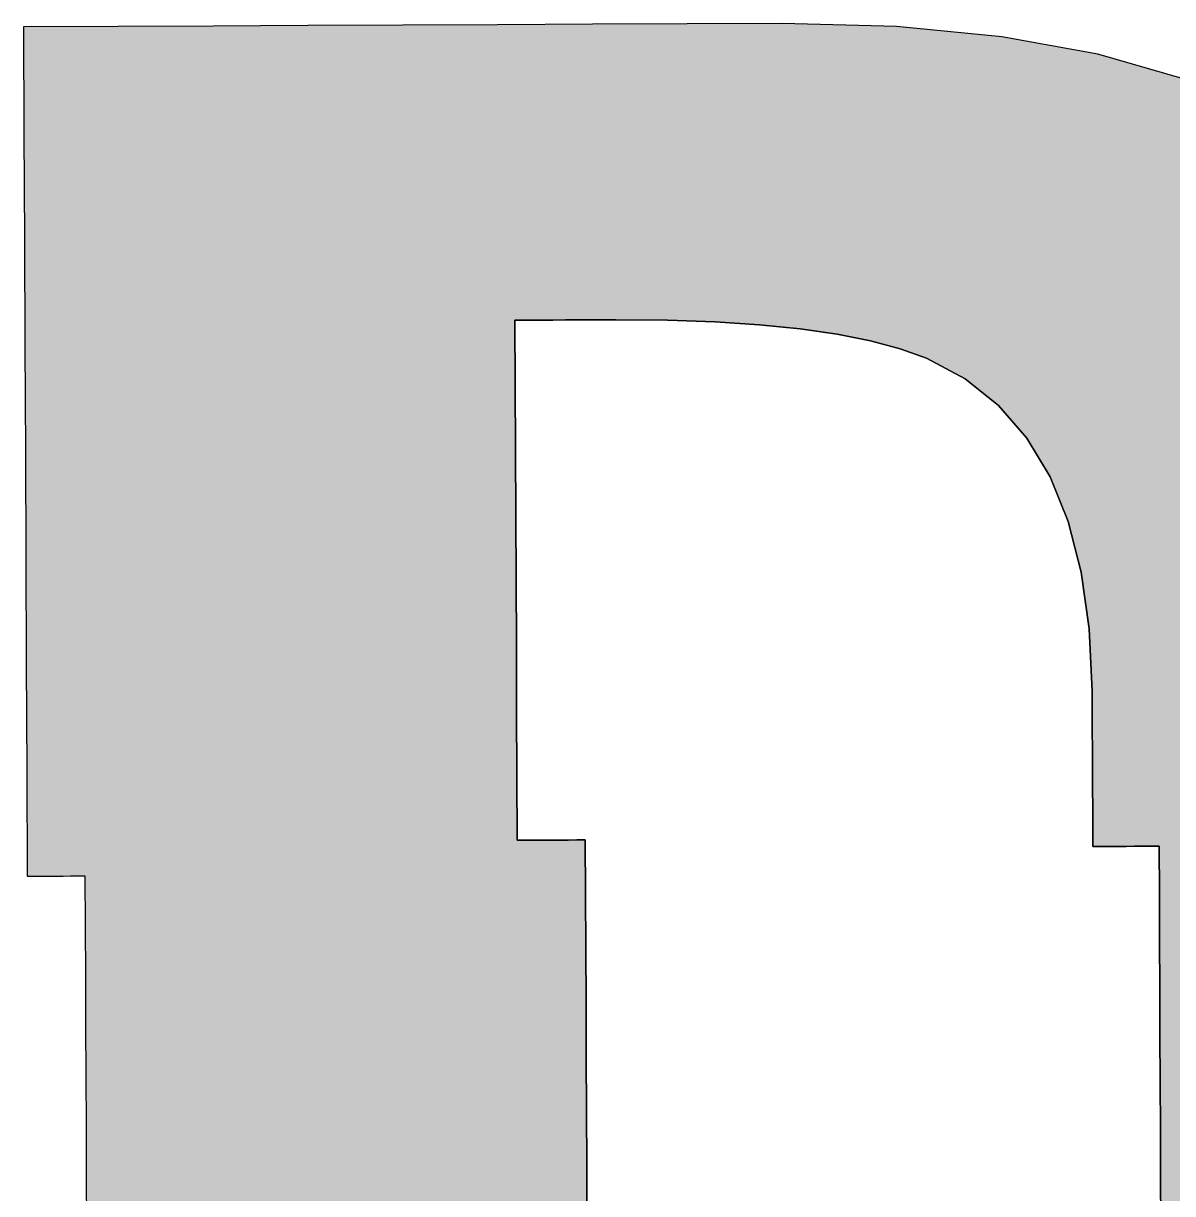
# Model space of a CAD drawing. Extents: x 4.5 to 35.8, y -15.7 to -10.4.
# Drawn here: x 5.097 to 8.475, y -13.951 to -10.509 of the extents above; entities that cross this region are included whole.
import ezdxf

# ---------------------------------------------------------------- set-up
doc = ezdxf.new("R2010")
doc.units = 0
doc.layers.add('LAYER_1', color=7, linetype='CONTINUOUS')

# ---------------------------------------------------------------- blocks, each defined once
blk = doc.blocks.new('*U4')
at = {"layer": 'LAYER_1', "color": 7}
for points in [[(5.0979, -10.8318), (5.0965, -10.5196), (5.0979, -10.5195)], [(5.0979, -10.8318), (5.0979, -10.5195), (5.0994, -11.144)], [(5.0994, -11.144), (5.0979, -10.5195), (5.0994, -10.5195)], [(5.0994, -11.144), (5.0994, -10.5195), (5.1008, -11.4563)], [(5.1008, -11.4563), (5.0994, -10.5195), (5.1008, -10.5195)], [(5.1008, -11.4563), (5.1008, -10.5195), (5.1022, -11.7685)], [(5.1022, -11.7685), (5.1008, -10.5195), (5.1022, -10.5195)], [(5.1022, -11.7685), (5.1022, -10.5195), (5.1037, -12.0808)], [(5.1037, -12.0808), (5.1022, -10.5195), (5.1037, -10.5195)], [(5.1037, -12.0808), (5.1037, -10.5195), (5.1051, -12.393)], [(5.1051, -12.393), (5.1037, -10.5195), (5.1051, -10.5195)], [(5.1051, -12.393), (5.1051, -10.5195), (5.1065, -12.7053)], [(5.1065, -12.7053), (5.1051, -10.5195), (5.1065, -10.5195)], [(5.1065, -12.7053), (5.1065, -10.5195), (5.1079, -13.0175)], [(5.1079, -13.0175), (5.1065, -10.5195), (5.1079, -10.5195)], [(5.1291, -13.0174), (5.1079, -10.5195), (5.1291, -10.5194)], [(5.1079, -13.0175), (5.1079, -10.5195), (5.1291, -13.0174)], [(5.1503, -13.0173), (5.1291, -10.5194), (5.1503, -10.5193)], [(5.1291, -13.0174), (5.1291, -10.5194), (5.1503, -13.0173)], [(5.1714, -13.0172), (5.1503, -10.5193), (5.1714, -10.5192)], [(5.1503, -13.0173), (5.1503, -10.5193), (5.1714, -13.0172)], [(5.1926, -13.017), (5.1714, -10.5192), (5.1926, -10.5191)], [(5.1714, -13.0172), (5.1714, -10.5192), (5.1926, -13.017)], [(5.2138, -13.0169), (5.1926, -10.5191), (5.2138, -10.519)], [(5.1926, -13.017), (5.1926, -10.5191), (5.2138, -13.0169)], [(5.235, -13.0168), (5.2138, -10.519), (5.235, -10.5189)], [(5.2138, -13.0169), (5.2138, -10.519), (5.235, -13.0168)], [(5.2561, -13.0167), (5.235, -10.5189), (5.2561, -10.5188)], [(5.235, -13.0168), (5.235, -10.5189), (5.2561, -13.0167)], [(5.2773, -13.0166), (5.2561, -10.5188), (5.2773, -10.5187)], [(5.2561, -13.0167), (5.2561, -10.5188), (5.2773, -13.0166)], [(5.2773, -13.0166), (5.2773, -10.5187), (5.278, -13.1635)], [(5.278, -13.1635), (5.2773, -10.5187), (5.278, -10.5187)], [(5.278, -13.1635), (5.278, -10.5187), (5.2786, -13.3104)], [(5.2786, -13.3104), (5.278, -10.5187), (5.2786, -10.5187)], [(5.2786, -13.3104), (5.2786, -10.5187), (5.2793, -13.4574)], [(5.2793, -13.4574), (5.2786, -10.5187), (5.2793, -10.5187)], [(5.2793, -13.4574), (5.2793, -10.5187), (5.28, -13.6043)], [(5.28, -13.6043), (5.2793, -10.5187), (5.28, -10.5187)], [(5.28, -13.6043), (5.28, -10.5187), (5.2807, -13.7512)], [(5.2807, -13.7512), (5.28, -10.5187), (5.2807, -10.5187)], [(5.2807, -13.7512), (5.2807, -10.5187), (5.2814, -13.8981)], [(5.2814, -13.8981), (5.2807, -10.5187), (5.2814, -10.5187)], [(5.2814, -13.8981), (5.2814, -10.5187), (5.282, -14.0451)], [(5.282, -14.0451), (5.2814, -10.5187), (5.282, -10.5187)], [(5.282, -14.0451), (5.282, -10.5187), (5.2827, -14.192)], [(5.2827, -14.192), (5.282, -10.5187), (5.2827, -10.5187)], [(5.3753, -14.1916), (5.2827, -10.5187), (5.3753, -10.5183)], [(5.2827, -14.192), (5.2827, -10.5187), (5.3753, -14.1916)], [(5.4667, -14.1912), (5.3753, -10.5183), (5.4667, -10.5179)], [(5.3753, -14.1916), (5.3753, -10.5183), (5.4667, -14.1912)], [(5.6506, -14.1903), (5.4667, -10.5179), (5.6506, -10.517)], [(5.4667, -14.1912), (5.4667, -10.5179), (5.6506, -14.1903)], [(5.6506, -14.1903), (5.6506, -10.517), (5.6542, -14.1903)], [(5.6542, -14.1903), (5.6506, -10.517), (5.6542, -10.517)], [(5.8345, -14.1895), (5.6542, -10.517), (5.8345, -10.5162)], [(5.6542, -14.1903), (5.6542, -10.517), (5.8345, -14.1895)], [(5.9329, -14.189), (5.8345, -10.5162), (5.9329, -10.5157)], [(5.8345, -14.1895), (5.8345, -10.5162), (5.9329, -14.189)], [(6.0185, -14.1886), (5.9329, -10.5157), (6.0185, -10.5153)], [(5.9329, -14.189), (5.9329, -10.5157), (6.0185, -14.1886)], [(6.2024, -14.1878), (6.0185, -10.5153), (6.2024, -10.5145)], [(6.0185, -14.1886), (6.0185, -10.5153), (6.2024, -14.1878)], [(6.2118, -14.1877), (6.2024, -10.5145), (6.2118, -10.5144)], [(6.2024, -14.1878), (6.2024, -10.5145), (6.2118, -14.1877)], [(6.3864, -14.1869), (6.2118, -10.5144), (6.3864, -10.5136)], [(6.2118, -14.1877), (6.2118, -10.5144), (6.3864, -14.1869)], [(6.4906, -14.1865), (6.3864, -10.5136), (6.4906, -10.5132)], [(6.3864, -14.1869), (6.3864, -10.5136), (6.4906, -14.1865)], [(6.5414, -14.1862), (6.4906, -10.5132), (6.5414, -10.5129)], [(6.4906, -14.1865), (6.4906, -10.5132), (6.5414, -14.1862)], [(6.5414, -11.3822), (6.5414, -10.5129), (6.5423, -11.3822)], [(6.5423, -11.3822), (6.5414, -10.5129), (6.5423, -10.5129)], [(6.5423, -11.3822), (6.5423, -10.5129), (6.5431, -11.3822)], [(6.5431, -11.3822), (6.5423, -10.5129), (6.5431, -10.5129)], [(6.5431, -11.3822), (6.5431, -10.5129), (6.544, -11.3822)], [(6.544, -11.3822), (6.5431, -10.5129), (6.544, -10.5129)], [(6.544, -11.3822), (6.544, -10.5129), (6.5449, -11.3822)], [(6.5449, -11.3822), (6.544, -10.5129), (6.5449, -10.5129)], [(6.5449, -11.3822), (6.5449, -10.5129), (6.5458, -11.3822)], [(6.5458, -11.3822), (6.5449, -10.5129), (6.5458, -10.5129)], [(6.5458, -11.3822), (6.5458, -10.5129), (6.5467, -11.3822)], [(6.5467, -11.3822), (6.5458, -10.5129), (6.5467, -10.5129)], [(6.5467, -11.3822), (6.5467, -10.5129), (6.5476, -11.3822)], [(6.5476, -11.3822), (6.5467, -10.5129), (6.5476, -10.5129)], [(6.5476, -11.3822), (6.5476, -10.5129), (6.5485, -11.3822)], [(6.5485, -11.3822), (6.5476, -10.5129), (6.5485, -10.5129)], [(6.5703, -11.3821), (6.5485, -10.5129), (6.5703, -10.5128)], [(6.5485, -11.3822), (6.5485, -10.5129), (6.5703, -11.3821)], [(6.5703, -11.3821), (6.5703, -10.5128), (6.5735, -11.3821)], [(6.5735, -11.3821), (6.5703, -10.5128), (6.5735, -10.5128)], [(6.5735, -11.3821), (6.5735, -10.5128), (6.5785, -11.3821)], [(6.5785, -11.3821), (6.5735, -10.5128), (6.5785, -10.5128)], [(6.5985, -11.382), (6.5785, -10.5128), (6.5985, -10.5127)], [(6.5785, -11.3821), (6.5785, -10.5128), (6.5985, -11.382)], [(6.6157, -11.3819), (6.5985, -10.5127), (6.6157, -10.5126)], [(6.5985, -11.382), (6.5985, -10.5127), (6.6157, -11.3819)], [(6.6235, -11.3819), (6.6157, -10.5126), (6.6235, -10.5125)], [(6.6157, -11.3819), (6.6157, -10.5126), (6.6235, -11.3819)], [(6.6485, -11.3818), (6.6235, -10.5125), (6.6485, -10.5124)], [(6.6235, -11.3819), (6.6235, -10.5125), (6.6485, -11.3818)], [(6.6485, -11.3818), (6.6485, -10.5124), (6.6529, -11.3818)], [(6.6529, -11.3818), (6.6485, -10.5124), (6.6529, -10.5124)], [(6.6735, -11.3817), (6.6529, -10.5124), (6.6735, -10.5123)], [(6.6529, -11.3818), (6.6529, -10.5124), (6.6735, -11.3817)], [(6.69, -11.3816), (6.6735, -10.5123), (6.69, -10.5122)], [(6.6735, -11.3817), (6.6735, -10.5123), (6.69, -11.3816)], [(6.69, -11.3816), (6.69, -10.5122), (6.6985, -11.3816)], [(6.6985, -11.3816), (6.69, -10.5122), (6.6985, -10.5122)], [(6.7235, -11.3815), (6.6985, -10.5122), (6.7235, -10.5121)], [(6.6985, -11.3816), (6.6985, -10.5122), (6.7235, -11.3815)], [(6.7235, -11.3815), (6.7235, -10.5121), (6.7272, -11.3815)], [(6.7272, -11.3815), (6.7235, -10.5121), (6.7272, -10.5121)], [(6.7485, -11.3814), (6.7272, -10.5121), (6.7485, -10.512)], [(6.7272, -11.3815), (6.7272, -10.5121), (6.7485, -11.3814)], [(6.7485, -11.3814), (6.7485, -10.512), (6.7492, -11.3814)], [(6.7492, -11.3814), (6.7485, -10.512), (6.7492, -10.512)], [(6.7492, -11.3814), (6.7492, -10.512), (6.75, -11.3814)], [(6.75, -11.3814), (6.7492, -10.512), (6.75, -10.512)], [(6.75, -11.3814), (6.75, -10.512), (6.7507, -11.3814)], [(6.7507, -11.3814), (6.75, -10.512), (6.7507, -10.512)], [(6.7507, -11.3814), (6.7507, -10.512), (6.7514, -11.3814)], [(6.7514, -11.3814), (6.7507, -10.512), (6.7514, -10.512)], [(6.7521, -11.3814), (6.7514, -10.512), (6.7521, -10.5119)], [(6.7514, -11.3814), (6.7514, -10.512), (6.7521, -11.3814)], [(6.7521, -11.3814), (6.7521, -10.5119), (6.7528, -11.3814)], [(6.7528, -11.3814), (6.7521, -10.5119), (6.7528, -10.5119)], [(6.7528, -11.3814), (6.7528, -10.5119), (6.7535, -11.3814)], [(6.7535, -11.3814), (6.7528, -10.5119), (6.7535, -10.5119)], [(6.7535, -11.3814), (6.7535, -10.5119), (6.7543, -11.3814)], [(6.7543, -11.3814), (6.7535, -10.5119), (6.7543, -10.5119)], [(6.7543, -11.3814), (6.7543, -10.5119), (6.7644, -11.3813)], [(6.7644, -11.3813), (6.7543, -10.5119), (6.7644, -10.5119)], [(6.7644, -11.3813), (6.7644, -10.5119), (6.7694, -11.3813)], [(6.7694, -11.3813), (6.7644, -10.5119), (6.7694, -10.5119)], [(6.8015, -11.3812), (6.7694, -10.5119), (6.8015, -10.5117)], [(6.7694, -11.3813), (6.7694, -10.5119), (6.8015, -11.3812)], [(6.8387, -11.381), (6.8015, -10.5117), (6.8387, -10.5116)], [(6.8015, -11.3812), (6.8015, -10.5117), (6.8387, -11.381)], [(6.9898, -11.3821), (6.8387, -10.5116), (6.9898, -10.5109)], [(6.8387, -11.381), (6.8387, -10.5116), (6.9898, -11.3821)], [(7.0482, -11.3841), (6.9898, -10.5109), (7.0482, -10.5106)], [(6.9898, -11.3821), (6.9898, -10.5109), (7.0482, -11.3841)], [(7.1304, -11.3869), (7.0482, -10.5106), (7.1304, -10.5102)], [(7.0482, -11.3841), (7.0482, -10.5106), (7.1304, -11.3869)], [(7.2604, -11.3954), (7.1304, -10.5102), (7.2604, -10.5096)], [(7.1304, -11.3869), (7.1304, -10.5102), (7.2604, -11.3954)], [(7.327, -11.4023), (7.2604, -10.5096), (7.327, -10.5093)], [(7.2604, -11.3954), (7.2604, -10.5096), (7.327, -11.4023)], [(7.327, -11.4023), (7.327, -10.5093), (7.3798, -11.4077)], [(7.3798, -11.4077), (7.327, -10.5093), (7.3798, -10.5107)], [(7.3798, -11.4077), (7.3798, -10.5107), (7.4887, -11.4236)], [(7.4887, -11.4236), (7.3798, -10.5107), (7.4887, -10.5136)], [(7.4887, -11.4236), (7.4887, -10.5136), (7.587, -11.4432)], [(7.587, -11.4432), (7.4887, -10.5136), (7.587, -10.5163)], [(7.587, -11.4432), (7.587, -10.5163), (7.6635, -11.4636)], [(7.6635, -11.4636), (7.587, -10.5163), (7.6635, -10.5183)], [(7.6635, -11.4636), (7.6635, -10.5183), (7.6747, -11.4665)], [(7.6747, -11.4665), (7.6635, -10.5183), (7.6747, -10.5194)], [(7.6747, -11.4665), (7.6747, -10.5194), (7.7518, -11.4936)], [(7.7518, -11.4936), (7.6747, -10.5194), (7.7518, -10.527)], [(7.7518, -11.4936), (7.7518, -10.527), (7.7634, -11.4999)], [(7.7634, -11.4999), (7.7518, -10.527), (7.7634, -10.5281)], [(7.7634, -11.4999), (7.7634, -10.5281), (7.7635, -11.5)], [(7.7635, -11.5), (7.7634, -10.5281), (7.7635, -10.5281)], [(7.7635, -11.5), (7.7635, -10.5281), (7.7637, -11.5)], [(7.7637, -11.5), (7.7635, -10.5281), (7.7637, -10.5281)], [(7.7637, -11.5), (7.7637, -10.5281), (7.7638, -11.5001)], [(7.7638, -11.5001), (7.7637, -10.5281), (7.7638, -10.5281)], [(7.7638, -11.5001), (7.7638, -10.5281), (7.7638, -11.5001)], [(7.7638, -11.5001), (7.7638, -10.5281), (7.7638, -10.5282)], [(7.7638, -11.5001), (7.7638, -10.5282), (7.764, -11.5002)], [(7.764, -11.5002), (7.7638, -10.5282), (7.764, -10.5282)], [(7.764, -11.5002), (7.764, -10.5282), (7.7641, -11.5002)], [(7.7641, -11.5002), (7.764, -10.5282), (7.7641, -10.5282)], [(7.7641, -11.5002), (7.7641, -10.5282), (7.7642, -11.5003)], [(7.7642, -11.5003), (7.7641, -10.5282), (7.7642, -10.5282)], [(7.7642, -11.5003), (7.7642, -10.5282), (7.7643, -11.5003)], [(7.7643, -11.5003), (7.7642, -10.5282), (7.7643, -10.5282)], [(7.7643, -11.5003), (7.7643, -10.5282), (7.8481, -11.5455)], [(7.8481, -11.5455), (7.7643, -10.5282), (7.8481, -10.5364)], [(7.8481, -11.5455), (7.8481, -10.5364), (7.8651, -11.5547)], [(7.8651, -11.5547), (7.8481, -10.5364), (7.8651, -10.5381)], [(7.8651, -11.5547), (7.8651, -10.5381), (7.9327, -11.6088)], [(7.9327, -11.6088), (7.8651, -10.5381), (7.9327, -10.5447)], [(7.9327, -11.6088), (7.9327, -10.5447), (7.9634, -11.6334)], [(7.9634, -11.6334), (7.9327, -10.5447), (7.9634, -10.5477)], [(7.9634, -11.6334), (7.9634, -10.5477), (7.9728, -11.6442)], [(7.9728, -11.6442), (7.9634, -10.5477), (7.9728, -10.5486)], [(7.9728, -11.6442), (7.9728, -10.5486), (8.0173, -11.6956)], [(8.0173, -11.6956), (7.9728, -10.5486), (8.0173, -10.5567)], [(8.0173, -11.6956), (8.0173, -10.5567), (8.0354, -11.7164)], [(8.0354, -11.7164), (8.0173, -10.5567), (8.0354, -10.56)], [(8.0354, -11.7164), (8.0354, -10.56), (8.0468, -11.7296)], [(8.0468, -11.7296), (8.0354, -10.56), (8.0468, -10.5621)], [(8.0468, -11.7296), (8.0468, -10.5621), (8.102, -11.8215)], [(8.102, -11.8215), (8.0468, -10.5621), (8.102, -10.5722)], [(8.102, -11.8215), (8.102, -10.5722), (8.1151, -11.8433)], [(8.1151, -11.8433), (8.102, -10.5722), (8.1151, -10.5746)], [(8.1151, -11.8433), (8.1151, -10.5746), (8.1684, -11.9745)], [(8.1684, -11.9745), (8.1151, -10.5746), (8.1684, -10.5843)], [(8.1684, -11.9745), (8.1684, -10.5843), (8.1866, -12.045)], [(8.1866, -12.045), (8.1684, -10.5843), (8.1866, -10.5877)], [(8.1866, -12.045), (8.1866, -10.5877), (8.2068, -12.1233)], [(8.2068, -12.1233), (8.1866, -10.5877), (8.2068, -10.5913)], [(8.2068, -12.1233), (8.2068, -10.5913), (8.2302, -12.2896)], [(8.2302, -12.2896), (8.2068, -10.5913), (8.2302, -10.5956)], [(8.2302, -12.2896), (8.2302, -10.5956), (8.2386, -12.4734)], [(8.2386, -12.4734), (8.2302, -10.5956), (8.2386, -10.5972)], [(8.2386, -12.4734), (8.2386, -10.5972), (8.2389, -12.5305)], [(8.2389, -12.5305), (8.2386, -10.5972), (8.2389, -10.5972)], [(8.2389, -12.5305), (8.2389, -10.5972), (8.2391, -12.5876)], [(8.2391, -12.5876), (8.2389, -10.5972), (8.2391, -10.5973)], [(8.2391, -12.5876), (8.2391, -10.5973), (8.2394, -12.6446)], [(8.2394, -12.6446), (8.2391, -10.5973), (8.2394, -10.5973)], [(8.2394, -12.6446), (8.2394, -10.5973), (8.2397, -12.7017)], [(8.2397, -12.7017), (8.2394, -10.5973), (8.2397, -10.5974)], [(8.2397, -12.7017), (8.2397, -10.5974), (8.24, -12.7588)], [(8.24, -12.7588), (8.2397, -10.5974), (8.24, -10.5974)], [(8.24, -12.7588), (8.24, -10.5974), (8.2403, -12.8159)], [(8.2403, -12.8159), (8.24, -10.5974), (8.2403, -10.5975)], [(8.2403, -12.8159), (8.2403, -10.5975), (8.2405, -12.873)], [(8.2405, -12.873), (8.2403, -10.5975), (8.2405, -10.5975)], [(8.2405, -12.873), (8.2405, -10.5975), (8.2408, -12.9301)], [(8.2408, -12.9301), (8.2405, -10.5975), (8.2408, -10.5976)], [(8.2408, -12.9301), (8.2408, -10.5976), (8.2549, -12.93)], [(8.2549, -12.93), (8.2408, -10.5976), (8.2549, -10.6001)], [(8.2549, -12.93), (8.2549, -10.6001), (8.2652, -12.9299)], [(8.2652, -12.9299), (8.2549, -10.6001), (8.2652, -10.6031)], [(8.2652, -12.9299), (8.2652, -10.6031), (8.2712, -12.9299)], [(8.2712, -12.9299), (8.2652, -10.6031), (8.2712, -10.6048)], [(8.2712, -12.9299), (8.2712, -10.6048), (8.2895, -12.9298)], [(8.2895, -12.9298), (8.2712, -10.6048), (8.2895, -10.61)], [(8.2895, -12.9298), (8.2895, -10.61), (8.3065, -12.9297)], [(8.3065, -12.9297), (8.2895, -10.61), (8.3065, -10.6149)], [(8.3065, -12.9297), (8.3065, -10.6149), (8.3139, -12.9297)], [(8.3139, -12.9297), (8.3065, -10.6149), (8.3139, -10.617)], [(8.3139, -12.9297), (8.3139, -10.617), (8.3382, -12.9296)], [(8.3382, -12.9296), (8.3139, -10.617), (8.3382, -10.6239)], [(8.3382, -12.9296), (8.3382, -10.6239), (8.3559, -12.9295)], [(8.3559, -12.9295), (8.3382, -10.6239), (8.3559, -10.629)], [(8.3559, -12.9295), (8.3559, -10.629), (8.3626, -12.9294)], [(8.3626, -12.9294), (8.3559, -10.629), (8.3626, -10.6309)], [(8.3626, -12.9294), (8.3626, -10.6309), (8.387, -12.9293)], [(8.387, -12.9293), (8.3626, -10.6309), (8.387, -10.6378)], [(8.387, -12.9293), (8.387, -10.6378), (8.4113, -12.9292)], [(8.4113, -12.9292), (8.387, -10.6378), (8.4113, -10.6448)], [(8.4113, -12.9292), (8.4113, -10.6448), (8.4357, -12.9291)], [(8.4357, -12.9291), (8.4113, -10.6448), (8.4357, -10.6517)], [(8.4357, -12.9291), (8.4357, -10.6517), (8.4363, -13.0678)], [(8.4363, -13.0678), (8.4357, -10.6517), (8.4363, -10.6519)], [(8.4363, -13.0678), (8.4363, -10.6519), (8.4369, -13.2065)], [(8.4369, -13.2065), (8.4363, -10.6519), (8.4369, -10.6521)], [(8.4369, -13.2065), (8.4369, -10.6521), (8.4375, -13.3451)], [(8.4375, -13.3451), (8.4369, -10.6521), (8.4375, -10.6523)], [(8.4375, -13.3451), (8.4375, -10.6523), (8.4381, -13.4838)], [(8.4381, -13.4838), (8.4375, -10.6523), (8.4381, -10.6524)], [(8.4381, -13.4838), (8.4381, -10.6524), (8.4387, -13.6225)], [(8.4387, -13.6225), (8.4381, -10.6524), (8.4387, -10.6526)], [(8.4387, -13.6225), (8.4387, -10.6526), (8.4393, -13.7612)], [(8.4393, -13.7612), (8.4387, -10.6526), (8.4393, -10.6528)], [(8.4393, -13.7612), (8.4393, -10.6528), (8.4399, -13.8999)], [(8.4399, -13.8999), (8.4393, -10.6528), (8.4399, -10.6529)], [(8.4399, -13.8999), (8.4399, -10.6529), (8.4405, -14.0386)], [(8.4405, -14.0386), (8.4399, -10.6529), (8.4405, -10.6531)], [(8.4405, -14.1776), (8.4405, -10.6531), (8.5098, -14.1773)], [(8.5098, -14.1773), (8.4405, -10.6531), (8.5098, -10.6729)], [(6.5414, -14.1862), (6.5414, -11.3822), (6.5423, -14.1862)], [(6.5423, -14.1862), (6.5414, -11.3822), (6.5423, -11.5734)], [(6.5423, -14.1862), (6.5423, -11.5734), (6.5431, -14.1862)], [(6.5431, -14.1862), (6.5423, -11.5734), (6.5431, -11.7646)], [(6.5431, -14.1862), (6.5431, -11.7646), (6.544, -14.1862)], [(6.544, -14.1862), (6.5431, -11.7646), (6.544, -11.9558)], [(6.544, -14.1862), (6.544, -11.9558), (6.5449, -14.1862)], [(6.5449, -14.1862), (6.544, -11.9558), (6.5449, -12.1469)], [(6.5449, -14.1862), (6.5449, -12.1469), (6.5458, -14.1862)], [(6.5458, -14.1862), (6.5449, -12.1469), (6.5458, -12.3381)], [(6.5458, -14.1862), (6.5458, -12.3381), (6.5467, -14.1862)], [(6.5467, -14.1862), (6.5458, -12.3381), (6.5467, -12.5293)], [(6.5467, -14.1862), (6.5467, -12.5293), (6.5476, -14.1862)], [(6.5476, -14.1862), (6.5467, -12.5293), (6.5476, -12.7205)], [(6.5476, -14.1862), (6.5476, -12.7205), (6.5485, -14.1862)], [(6.5485, -14.1862), (6.5476, -12.7205), (6.5485, -12.9116)], [(6.5703, -14.1861), (6.5485, -12.9116), (6.5703, -12.9115)], [(6.5485, -14.1862), (6.5485, -12.9116), (6.5703, -14.1861)], [(6.5703, -14.1861), (6.5703, -12.9115), (6.5735, -14.1861)], [(6.5735, -14.1861), (6.5703, -12.9115), (6.5735, -12.9115)], [(6.5735, -14.1861), (6.5735, -12.9115), (6.5785, -14.1861)], [(6.5785, -14.1861), (6.5735, -12.9115), (6.5785, -12.9115)], [(6.5985, -14.186), (6.5785, -12.9115), (6.5985, -12.9114)], [(6.5785, -14.1861), (6.5785, -12.9115), (6.5985, -14.186)], [(6.6157, -14.1859), (6.5985, -12.9114), (6.6157, -12.9113)], [(6.5985, -14.186), (6.5985, -12.9114), (6.6157, -14.1859)], [(6.6157, -14.1859), (6.6157, -12.9113), (6.6235, -14.1859)], [(6.6235, -14.1859), (6.6157, -12.9113), (6.6235, -12.9113)], [(6.6485, -14.1857), (6.6235, -12.9113), (6.6485, -12.9112)], [(6.6235, -14.1859), (6.6235, -12.9113), (6.6485, -14.1857)], [(6.6485, -14.1857), (6.6485, -12.9112), (6.6529, -14.1857)], [(6.6529, -14.1857), (6.6485, -12.9112), (6.6529, -12.9112)], [(6.6735, -14.1856), (6.6529, -12.9112), (6.6735, -12.9111)], [(6.6529, -14.1857), (6.6529, -12.9112), (6.6735, -14.1856)], [(6.69, -14.1856), (6.6735, -12.9111), (6.69, -12.911)], [(6.6735, -14.1856), (6.6735, -12.9111), (6.69, -14.1856)], [(6.69, -14.1856), (6.69, -12.911), (6.6985, -14.1855)], [(6.6985, -14.1855), (6.69, -12.911), (6.6985, -12.911)], [(6.7235, -14.1854), (6.6985, -12.911), (6.7235, -12.9109)], [(6.6985, -14.1855), (6.6985, -12.911), (6.7235, -14.1854)], [(6.7235, -14.1854), (6.7235, -12.9109), (6.7272, -14.1854)], [(6.7272, -14.1854), (6.7235, -12.9109), (6.7272, -12.9109)], [(6.7485, -14.1853), (6.7272, -12.9109), (6.7485, -12.9108)], [(6.7272, -14.1854), (6.7272, -12.9109), (6.7485, -14.1853)], [(6.7485, -14.1853), (6.7485, -12.9108), (6.7492, -14.1853)], [(6.7492, -14.1853), (6.7485, -12.9108), (6.7492, -13.0701)], [(6.7492, -14.1853), (6.7492, -13.0701), (6.75, -14.1853)], [(6.75, -14.1853), (6.7492, -13.0701), (6.75, -13.2294)], [(6.75, -14.1853), (6.75, -13.2294), (6.7507, -14.1853)], [(6.7507, -14.1853), (6.75, -13.2294), (6.7507, -13.3887)], [(6.7507, -14.1853), (6.7507, -13.3887), (6.7514, -14.1853)], [(6.7514, -14.1853), (6.7507, -13.3887), (6.7514, -13.548)], [(6.7514, -14.1853), (6.7514, -13.548), (6.7521, -14.1853)], [(6.7521, -14.1853), (6.7514, -13.548), (6.7521, -13.7073)], [(6.7521, -14.1853), (6.7521, -13.7073), (6.7528, -14.1853)], [(6.7528, -14.1853), (6.7521, -13.7073), (6.7528, -13.8666)], [(6.7528, -14.1853), (6.7528, -13.8666), (6.7535, -14.1853)], [(6.7535, -14.1853), (6.7528, -13.8666), (6.7535, -14.026)]]:
    blk.add_solid(points, dxfattribs=at)
blk = doc.blocks.new('BLOCK_2')
at = {"layer": 'LAYER_1'}
for points in [[(8.5098, -10.6729), (8.2549, -10.6001), (7.9728, -10.5486), (7.6635, -10.5183), (7.327, -10.5093), (7.0482, -10.5106), (6.7694, -10.5119), (6.4906, -10.5132), (6.2118, -10.5144), (5.9329, -10.5157), (5.6542, -10.517), (5.3753, -10.5183), (5.0965, -10.5196), (5.0979, -10.8318), (5.0994, -11.144), (5.1008, -11.4563), (5.1022, -11.7685), (5.1037, -12.0808), (5.1051, -12.393), (5.1065, -12.7053), (5.1079, -13.0175), (5.1291, -13.0174), (5.1503, -13.0173), (5.1714, -13.0172), (5.1926, -13.017), (5.2138, -13.0169), (5.235, -13.0168), (5.2561, -13.0167), (5.2773, -13.0166), (5.278, -13.1635), (5.2786, -13.3104), (5.2793, -13.4574), (5.28, -13.6043), (5.2807, -13.7512), (5.2814, -13.8981), (5.282, -14.0451)], [(6.7535, -14.026), (6.7528, -13.8666), (6.7521, -13.7073), (6.7514, -13.548), (6.7507, -13.3887), (6.75, -13.2294), (6.7492, -13.0701), (6.7485, -12.9108), (6.7235, -12.9109), (6.6985, -12.911), (6.6735, -12.9111), (6.6485, -12.9112), (6.6235, -12.9113), (6.5985, -12.9114), (6.5735, -12.9115), (6.5485, -12.9116), (6.5476, -12.7205), (6.5467, -12.5293), (6.5458, -12.3381), (6.5449, -12.1469), (6.544, -11.9558), (6.5431, -11.7646), (6.5423, -11.5734), (6.5414, -11.3822), (6.5785, -11.3821), (6.6157, -11.3819), (6.6529, -11.3818), (6.69, -11.3816), (6.7272, -11.3815), (6.7644, -11.3813), (6.8015, -11.3812), (6.8387, -11.381), (6.9898, -11.3821), (7.1304, -11.3869), (7.2604, -11.3954), (7.3798, -11.4077), (7.4887, -11.4236), (7.587, -11.4432), (7.6747, -11.4665), (7.7518, -11.4936), (7.8651, -11.5547), (7.9634, -11.6334), (8.0468, -11.7296), (8.1151, -11.8433), (8.1684, -11.9745), (8.2068, -12.1233), (8.2302, -12.2896), (8.2386, -12.4734), (8.2389, -12.5305), (8.2391, -12.5876), (8.2394, -12.6446), (8.2397, -12.7017), (8.24, -12.7588), (8.2403, -12.8159), (8.2405, -12.873), (8.2408, -12.9301), (8.2652, -12.9299), (8.2895, -12.9298), (8.3139, -12.9297), (8.3382, -12.9296), (8.3626, -12.9294), (8.387, -12.9293), (8.4113, -12.9292), (8.4357, -12.9291), (8.4363, -13.0678), (8.4369, -13.2065), (8.4375, -13.3451), (8.4381, -13.4838), (8.4387, -13.6225), (8.4393, -13.7612), (8.4399, -13.8999), (8.4405, -14.0386)], [(8.4405, -14.0386), (8.4399, -13.8999), (8.4393, -13.7612), (8.4387, -13.6225), (8.4381, -13.4838), (8.4375, -13.3451), (8.4369, -13.2065), (8.4363, -13.0678), (8.4357, -12.9291), (8.4113, -12.9292), (8.387, -12.9293), (8.3626, -12.9294), (8.3382, -12.9296), (8.3139, -12.9297), (8.2895, -12.9298), (8.2652, -12.9299), (8.2408, -12.9301), (8.2405, -12.873), (8.2403, -12.8159), (8.24, -12.7588), (8.2397, -12.7017), (8.2394, -12.6446), (8.2391, -12.5876), (8.2389, -12.5305), (8.2386, -12.4734), (8.2302, -12.2896), (8.2068, -12.1233), (8.1684, -11.9745), (8.1151, -11.8433), (8.0468, -11.7296), (7.9634, -11.6334), (7.8651, -11.5547), (7.7518, -11.4936), (7.6747, -11.4665), (7.587, -11.4432), (7.4887, -11.4236), (7.3798, -11.4077), (7.2604, -11.3954), (7.1304, -11.3869), (6.9898, -11.3821), (6.8387, -11.381), (6.8015, -11.3812), (6.7644, -11.3813), (6.7272, -11.3815), (6.69, -11.3816), (6.6529, -11.3818), (6.6157, -11.3819), (6.5785, -11.3821), (6.5414, -11.3822), (6.5423, -11.5734), (6.5431, -11.7646), (6.544, -11.9558), (6.5449, -12.1469), (6.5458, -12.3381), (6.5467, -12.5293), (6.5476, -12.7205), (6.5485, -12.9116), (6.5735, -12.9115), (6.5985, -12.9114), (6.6235, -12.9113), (6.6485, -12.9112), (6.6735, -12.9111), (6.6985, -12.911), (6.7235, -12.9109), (6.7485, -12.9108), (6.7492, -13.0701), (6.75, -13.2294), (6.7507, -13.3887), (6.7514, -13.548), (6.7521, -13.7073), (6.7528, -13.8666), (6.7535, -14.026)]]:
    blk.add_lwpolyline(points, dxfattribs=at)
at = {"layer": 'LAYER_1', "color": 7}
blk.add_blockref('*U4', (0, 0), dxfattribs=at)

msp = doc.modelspace()

# ---------------------------------------------------------------- block references
at = {"layer": 'LAYER_1'}
msp.add_blockref('BLOCK_2', (0, 0), dxfattribs=at)

doc.saveas('drawing.dxf')
